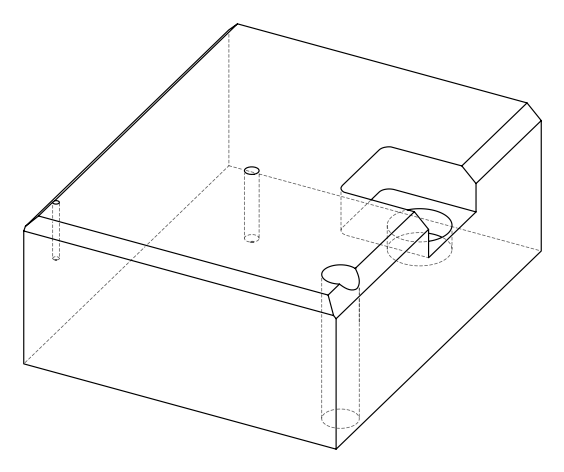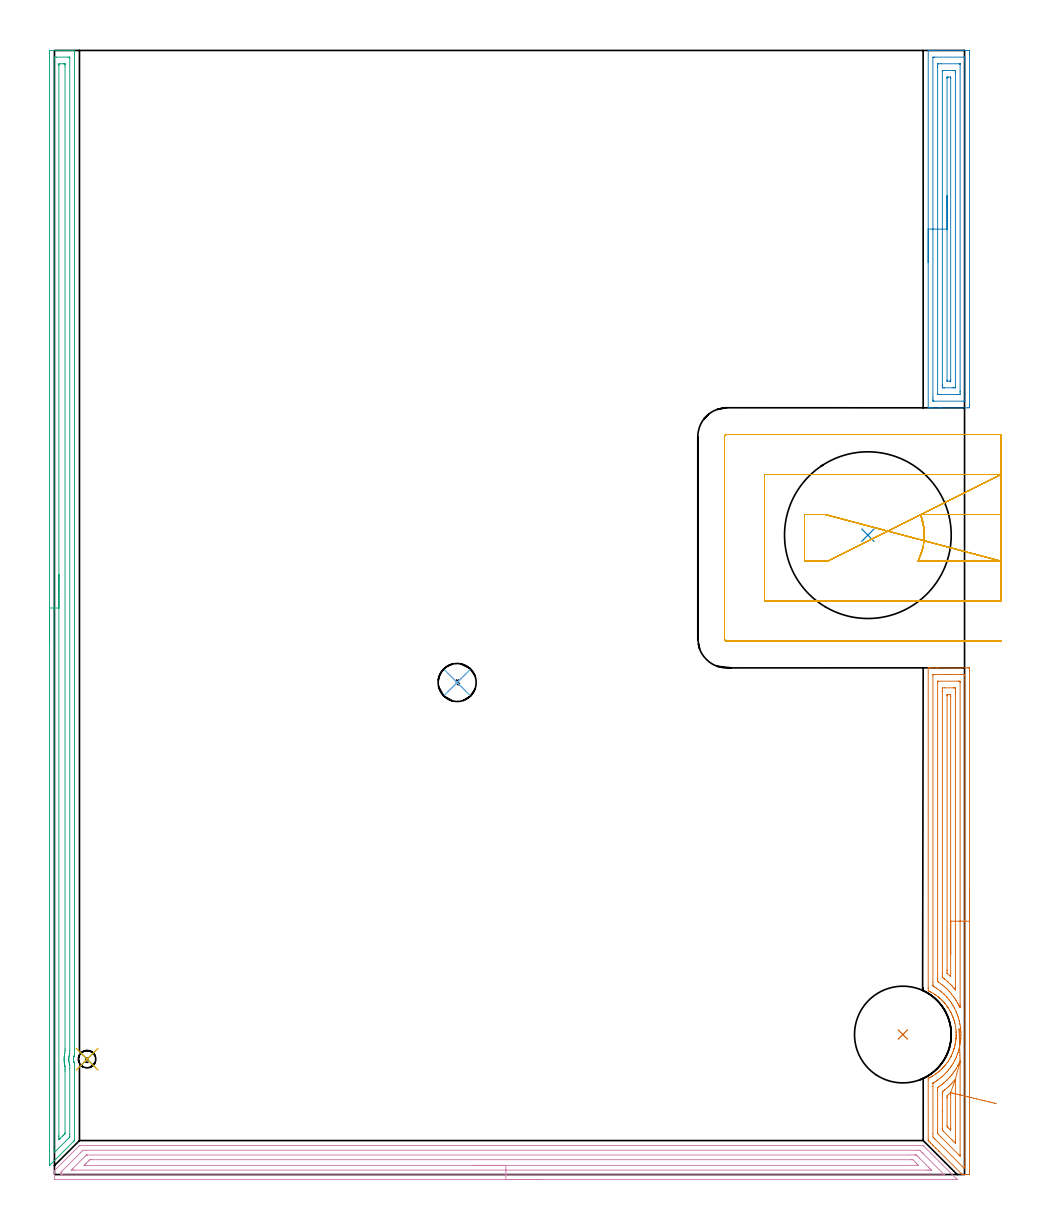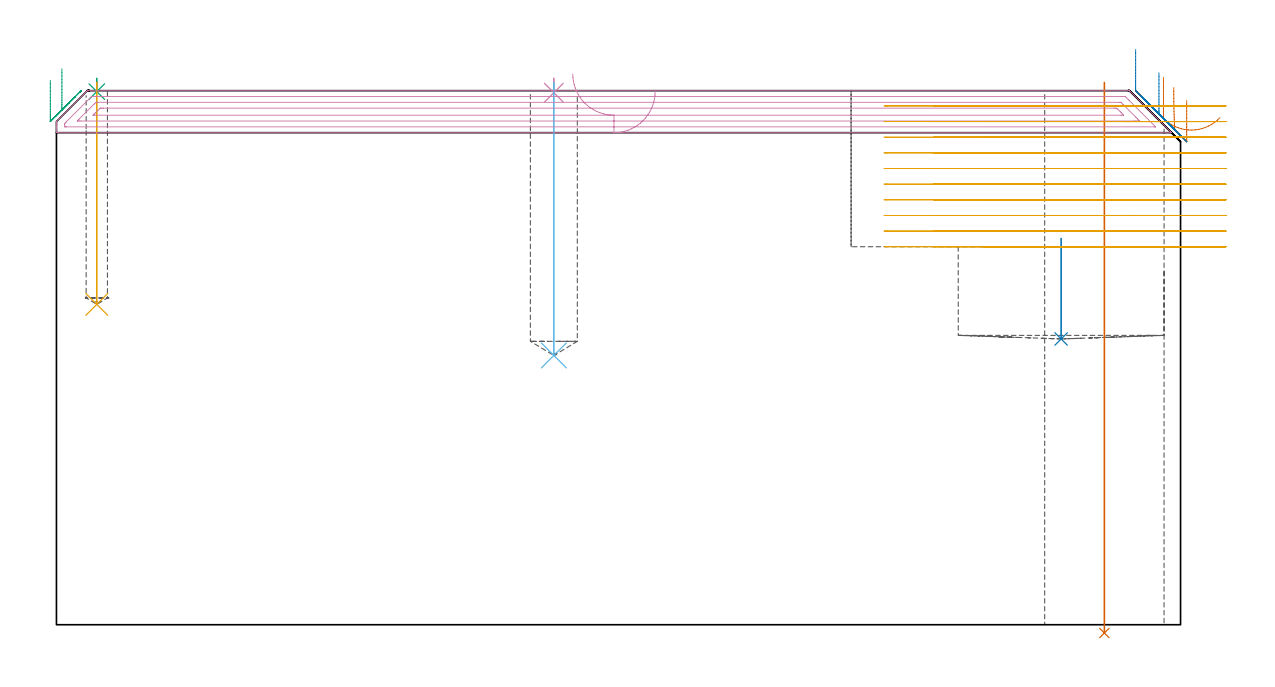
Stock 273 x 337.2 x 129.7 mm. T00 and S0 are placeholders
(PLAN: 11 operations, 6 tool changes, 43.1 min)
(1 INDEXABLE_INSERT_DRILL_THROUGH_HOLE_FROM_SOLID | STEP1HOLE | NXT0302_029 | 0.54 min | 85622 mm3)
(2 INDEXABLE_INSERT_DRILL_BLIND_HOLE_FROM_SOLID | STEP1POCKET | NXT0302_038 | 0.11 min | 117217 mm3)
(3 SPOT_DRILL | STEP1POCKET_1 | NXT0321_9005460120000 | 0.03 min | 3 mm3)
(4 SPOT_DRILL_1 | STEP1POCKET_2 | NXT0321_9005460120000 | 0.03 min | 2 mm3)
(5 DRILL_BLIND_HOLE_INTO_CENTER | STEP1POCKET_1 | UGT0301_447 | 0.22 min | 1067 mm3)
(6 DRILL_BLIND_HOLE_INTO_CENTER_1 | STEP1POCKET_2 | UGT0301_225 | 0.27 min | 6314 mm3)
(7 AREA_MILL | FG_CHAMFER_SURFACE | UGT0205_001 | 5.84 min | 11652 mm3)
(8 AREA_MILL_1 | FG_CHAMFER_SURFACE_1 | UGT0205_001 | 4.51 min | 8752 mm3)
(9 AREA_MILL_2 | FG_CHAMFER_SURFACE_2 | UGT0205_001 | 8.15 min | 9480 mm3)
(10 AREA_MILL_3 | FG_CHAMFER_SURFACE_3 | UGT0205_001 | 8.65 min | 13523 mm3)
(11 MILL_SLOT | SLOT_PARTIAL_RECTANGULAR | NXT0201_012 | Follow Part, ap 4, ae 75% | 14.74 min | 159881 mm3)
(TOOL NXT0302_029 | Index. Insert Drill 29mm [880-D2900L32-05] | D29 PA176 FL145 Z2)
(TOOL NXT0302_038 | Index. Insert Drill 50mm [880-D5000L50-04] | D50 PA176 FL200 Z2)
(TOOL NXT0321_9005460120000 | NC Spot Drill, 142deg, 12mm, Carbide, Uncoated | D12 PA142 FL30 Z2)
(TOOL UGT0301_447 | Carbide Drill 5.2 mm | D5.2 PA118 FL52 Z2)
(TOOL UGT0301_225 | Twist Drill 11.4 mm | D11.4 PA118 FL92 Z2)
(TOOL UGT0205_001 | Chamfer Mill 20 x 3 x 45 deg. | D20 FL50 Z2)
(TOOL NXT0201_012 | ENDMILL 16mm [2P460-1600-NA 1630] | D16 FL38 Z6)
(OP 1 INDEXABLE_INSERT_DRILL_THROUGH_HOLE_FROM_SOLID)
G17 G21 G94 G90
T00 M6
G54
G17 G0 G90 X254.5 Y42. S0 M3
G43 Z139.7 H1
G94 G81 G98 Z-2.006 F250. R131.7
G80
M5
M2
(OP 2 INDEXABLE_INSERT_DRILL_BLIND_HOLE_FROM_SOLID)
G17 G21 G94 G90
T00 M6
G54
G17 G0 G90 X244. Y191.8 S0 M3
G43 Z139.7 H1
G94 G81 G98 Z69.4 F250. R93.8
G80
M5
M2
(OP 3 SPOT_DRILL)
G17 G21 G94 G90
T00 M6
G54
G17 G0 G90 X9.8 Y34.6 S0 M3
G43 Z139.7 H0
G94 G81 G98 Z129.476 F250. R132.7
G80
M5
M2
(OP 4 SPOT_DRILL_1)
G17 G21 G94 G90
T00 M6
G54
G17 G0 G90 X120.8 Y147.6 S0 M3
G43 Z139.7 H0
G94 G81 G98 Z129.209 F250. R132.7
G80
M5
M2
(OP 5 DRILL_BLIND_HOLE_INTO_CENTER)
G17 G21 G94 G90
T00 M6
G54
G17 G0 G90 X9.8 Y34.6 S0 M3
G43 Z139.7 H0
G94 G81 G98 Z77.8 F250. R131.7
G80
M5
M2
(OP 6 DRILL_BLIND_HOLE_INTO_CENTER_1)
G17 G21 G94 G90
T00 M6
G54
G17 G0 G90 X120.8 Y147.6 S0 M3
G43 Z139.7 H0
G94 G81 G98 Z65.4 F250. R131.7
G80
M5
M2
(OP 7 AREA_MILL)
G17 G21 G94 G90
T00 M6
G54
G17 G0 G90 X274.5 Y86. S1061 M3
G43 Z139.7 H0
Z127.3
G94 G1 Y85.962 Z126.428 F250.
Y85.848 Z125.564
Y85.659 Z124.712
Y85.397 Z123.88
Y85.063 Z123.074
Y84.66 Z122.3
Y84.192 Z121.564
Y83.66 Z120.872
Y83.071 Z120.229
Y82.428 Z119.64
Y81.736 Z119.108
Y81. Z118.64
Y80.226 Z118.237
Y79.42 Z117.903
Y78.588 Z117.641
Y77.736 Z117.452
Y76.872 Z117.338
Y76. Z117.3
Y0.368
X274.496 Y0.157 Z117.304
X274.491 Y0.002 Z117.305
X274.345 Y0. Z117.451
X274.035 Z117.76
X273.415 Z118.384
X272.89 Z118.909
X272.297 Y0.01 Z119.501
X272.271 Y0.033 Z119.528
X272.143 Y0.157 Z119.655
X265.378 Y6.922 Z126.422
X265.212 Y7.087 Z126.585
X265.153 Y7.146 Z126.645
X264.524 Y7.776 Z127.276
X264.329 Y7.969 Z127.467
X263.67 Y8.63 Z128.13
X263.447 Y8.851 Z128.349
X262.817 Y9.483 Z128.983
X262.774 Y9.526 Z129.025
X262.306 Y9.993 Z129.493
X262.115 Y10.182 Z129.678
X262.11 Y10.255 Z129.686
X262.105 Y10.34 Z129.693
X262.106 Y10.407 Z129.694
X262.1 Y28.71 Z129.7
X262.103 Y28.84 Z129.689
X262.107 Y28.845 Z129.685
X262.202 Y28.896 Z129.593
X262.262 Y28.925 Z129.534
X262.393 Y28.991 Z129.405
X262.85 Y29.223 Z128.948
X263.006 Y29.312 Z128.791
X263.205 Y29.424 Z128.595
X263.292 Y29.474 Z128.507
X263.447 Y29.568 Z128.353
X263.729 Y29.739 Z128.071
X264.281 Y30.1 Z127.516
X264.329 Y30.136 Z127.467
X264.471 Y30.24 Z127.328
X264.606 Y30.339 Z127.193
X264.614 Y30.345 Z127.185
X264.77 Y30.47 Z127.025
X264.99 Y30.642 Z126.809
X265.212 Y30.818 Z126.585
X265.433 Y30.991 Z126.366
X265.483 Y31.034 Z126.316
X265.927 Y31.44 Z125.872
X266.025 Y31.535 Z125.773
X266.094 Y31.602 Z125.702
X266.156 Y31.661 Z125.643
X266.335 Y31.832 Z125.464
X266.36 Y31.857 Z125.438
X266.384 Y31.883 Z125.413
X266.388 Y31.887 Z125.409
X266.448 Y31.953 Z125.351
X266.606 Y32.13 Z125.193
X266.682 Y32.217 Z125.113
X266.777 Y32.321 Z125.022
X266.872 Y32.427 Z124.927
X266.976 Y32.546 Z124.819
X267.105 Y32.688 Z124.695
X267.182 Y32.774 Z124.617
X267.238 Y32.843 Z124.561
X267.271 Y32.884 Z124.528
X267.565 Y33.266 Z124.233
X267.859 Y33.665 Z123.94
X268.121 Y34.051 Z123.677
X268.22 Y34.212 Z123.575
X268.436 Y34.556 Z123.361
X268.69 Y35. Z123.108
X268.932 Y35.448 Z122.868
X268.973 Y35.53 Z122.827
X268.994 Y35.571 Z122.806
X269.117 Y35.848 Z122.678
X269.352 Y36.363 Z122.448
X269.524 Y36.783 Z122.276
X269.687 Y37.23 Z122.109
X269.775 Y37.493 Z122.023
X269.821 Y37.632 Z121.975
X269.866 Y37.765 Z121.933
X269.871 Y37.779 Z121.928
X269.951 Y38.078 Z121.845
X269.963 Y38.122 Z121.833
X270.074 Y38.578 Z121.725
X270.166 Y38.971 Z121.629
X270.177 Y39.013 Z121.62
X270.209 Y39.186 Z121.59
X270.212 Y39.201 Z121.587
X270.33 Y39.863 Z121.463
X270.338 Y39.904 Z121.456
X270.4 Y40.349 Z121.397
X270.428 Y40.632 Z121.37
X270.439 Y40.755 Z121.356
X270.443 Y40.795 Z121.352
X270.462 Y41.061 Z121.335
X270.474 Y41.241 Z121.323
X270.484 Y41.54 Z121.31
X270.485 Y41.563 Z121.309
X270.486 Y41.647 Z121.302
X270.488 Y41.687 Z121.301
X270.491 Y41.964 Z121.3
Y42.027
X270.493 Y42.146 Z121.302
X270.48 Y42.578 Z121.308
X270.476 Y42.637 Z121.311
X270.47 Y42.776 Z121.321
X270.457 Y43.024 Z121.337
X270.415 Y43.469 Z121.379
X270.294 Y44.36 Z121.502
X270.122 Y45.252 Z121.676
X270.015 Y45.698 Z121.783
X269.871 Y46.221 Z121.928
X269.76 Y46.555 Z122.038
X269.736 Y46.63 Z122.063
X269.592 Y47.034 Z122.206
X269.535 Y47.18 Z122.264
X269.417 Y47.481 Z122.382
X269.226 Y47.925 Z122.571
X269.035 Y48.34 Z122.765
X268.993 Y48.429 Z122.806
X268.895 Y48.624 Z122.903
X268.809 Y48.786 Z122.987
X268.793 Y48.817 Z123.004
X268.541 Y49.265 Z123.257
X268.278 Y49.708 Z123.522
X268.114 Y49.96 Z123.681
X268.104 Y49.975 Z123.691
X268.002 Y50.124 Z123.793
X267.896 Y50.282 Z123.902
X267.859 Y50.334 Z123.94
X267.839 Y50.362 Z123.96
X267.688 Y50.57 Z124.107
X267.668 Y50.599 Z124.128
X267.339 Y51.026 Z124.46
X267.271 Y51.114 Z124.526
X267.238 Y51.156 Z124.56
X267.231 Y51.165 Z124.567
X267.1 Y51.325 Z124.699
X267.024 Y51.414 Z124.776
X266.959 Y51.49 Z124.841
X266.71 Y51.76 Z125.09
X266.361 Y52.138 Z125.438
X266.117 Y52.382 Z125.682
X265.653 Y52.804 Z126.143
X265.495 Y52.95 Z126.304
X265.484 Y52.96 Z126.316
X265.323 Y53.096 Z126.476
X265.212 Y53.19 Z126.585
X265.146 Y53.247 Z126.653
X265.116 Y53.273 Z126.683
X264.606 Y53.663 Z127.193
X264.564 Y53.693 Z127.236
X264.251 Y53.919 Z127.549
X263.89 Y54.164 Z127.91
X263.729 Y54.263 Z128.071
X263.006 Y54.682 Z128.791
X262.917 Y54.734 Z128.882
X262.851 Y54.772 Z128.948
X262.564 Y54.924 Z129.231
X262.352 Y55.032 Z129.446
X262.304 Y55.055 Z129.493
X262.105 Y55.162 Z129.691
X262.1 Y55.924 Z129.7
Y151.845
X262.103 Y151.992 Z129.688
X262.108 Y151.993 Z129.683
X262.425 Y152. Z129.374
X262.827 Z128.973
X263.447 Z128.348
X264.639 Z127.157
X265.212 Z126.582
X274.035 Z117.762
X274.324 Y151.997 Z117.473
X274.492 Y151.99 Z117.306
X274.499 Y151.821 Z117.299
X274.5 Y151.397 Z117.3
Y76.
X273.086 Z118.714
X273.085 Y2.456 Z118.715
Y2.387
X273.079 Y2.021 Z118.721
X272.91 Y2.007 Z118.89
X272.845 Y2.004 Z118.955
X272.793 Y2.006 Z119.007
X272.759 Y2.01 Z119.041
X272.718 Y2.044 Z119.082
X272.363 Y2.387 Z119.437
X264.13 Y10.619 Z127.67
X263.825 Y10.928 Z127.975
X263.527 Y11.229 Z128.273
X263.52 Y12.202 Z128.28
X263.515 Y26.41 Z128.285
X263.516 Y27.301 Z128.284
X263.518 Y27.371 Z128.282
X263.522 Y27.42 Z128.278
X263.526 Y27.44 Z128.274
X263.559 Y27.462 Z128.241
X263.676 Y27.535 Z128.124
X263.829 Y27.627 Z127.971
X263.984 Y27.72 Z127.816
X264.329 Y27.934 Z127.471
X264.529 Y28.061 Z127.271
X264.838 Y28.263 Z126.962
X265.057 Y28.42 Z126.743
X265.212 Y28.536 Z126.588
X265.559 Y28.804 Z126.241
X266.009 Y29.156 Z125.791
X266.056 Y29.194 Z125.744
X266.094 Y29.226 Z125.706
X266.523 Y29.615 Z125.277
X266.976 Y30.032 Z124.824
X266.993 Y30.048 Z124.807
X267.415 Y30.497 Z124.385
X267.823 Y30.94 Z123.977
X267.84 Y30.959 Z123.96
X267.859 Y30.982 Z123.941
X268.243 Y31.444 Z123.557
X268.544 Y31.832 Z123.256
X268.741 Y32.099 Z123.059
X268.997 Y32.466 Z122.803
X269.172 Y32.725 Z122.628
X269.347 Y33.004 Z122.453
X269.624 Y33.454 Z122.176
X269.683 Y33.557 Z122.117
X269.717 Y33.617 Z122.083
X269.994 Y34.135 Z121.806
X270.186 Y34.509 Z121.614
X270.249 Y34.639 Z121.551
X270.29 Y34.727 Z121.51
X270.506 Y35.203 Z121.294
X270.566 Y35.341 Z121.234
X270.591 Y35.402 Z121.209
X270.815 Y35.981 Z120.985
X270.93 Y36.294 Z120.87
X271.047 Y36.639 Z120.753
X271.222 Y37.186 Z120.578
X271.244 Y37.259 Z120.556
X271.259 Y37.317 Z120.541
X271.388 Y37.832 Z120.412
X271.436 Y38.03 Z120.364
X271.447 Y38.078 Z120.353
X271.529 Y38.453 Z120.271
X271.59 Y38.767 Z120.21
X271.627 Y38.971 Z120.173
X271.722 Y39.525 Z120.078
X271.768 Y39.863 Z120.032
X271.819 Y40.319 Z119.981
X271.856 Y40.755 Z119.944
X271.881 Y41.149 Z119.919
X271.9 Y41.647 Z119.9
X271.903 Y42.019 Z119.897
X271.895 Y42.54 Z119.905
X271.877 Y42.938 Z119.923
X271.841 Y43.432 Z119.959
X271.79 Y43.918 Z120.01
X271.734 Y44.324 Z120.066
X271.639 Y44.963 Z120.161
X271.591 Y45.217 Z120.209
X271.417 Y46.08 Z120.383
X271.411 Y46.109 Z120.389
X271.388 Y46.2 Z120.412
X271.166 Y47.001 Z120.634
X271.061 Y47.332 Z120.739
X270.862 Y47.893 Z120.938
X270.763 Y48.153 Z121.037
X270.512 Y48.786 Z121.288
X270.506 Y48.8 Z121.294
X270.093 Y49.678 Z121.707
X269.932 Y49.989 Z121.868
X269.624 Y50.553 Z122.176
X269.614 Y50.57 Z122.186
X269.598 Y50.596 Z122.202
X269.211 Y51.216 Z122.589
X269.047 Y51.462 Z122.753
X268.741 Y51.9 Z123.059
X268.398 Y52.355 Z123.402
X267.859 Y53.02 Z123.941
X267.654 Y53.247 Z124.146
X266.976 Y53.96 Z124.824
X266.791 Y54.139 Z125.009
X266.094 Y54.763 Z125.706
X265.776 Y55.032 Z126.024
X265.212 Y55.46 Z126.588
X264.557 Y55.924 Z127.243
X264.329 Y56.066 Z127.471
X263.975 Y56.282 Z127.825
X263.708 Y56.444 Z128.092
X263.655 Y56.479 Z128.145
X263.521 Y56.582 Z128.279
X263.516 Y56.746 Z128.284
X263.515 Y56.816 Z128.285
X263.514 Y57.64 Z128.286
X263.515 Y149.819 Z128.285
X263.516 Y149.921 Z128.284
X263.519 Y149.972 Z128.281
X263.52 Y149.989 Z128.28
X263.563 Y149.991 Z128.237
X263.948 Y149.998 Z127.852
X268.358 Y150. Z123.442
X271.888 Z119.912
X272.271 Y149.999 Z119.529
X272.773 Y149.997 Z119.027
X272.982 Y149.99 Z118.818
X273.079 Y149.984 Z118.721
X273.085 Y149.682 Z118.715
Y149.613
X273.086 Y76. Z118.714
X271.672 Z120.128
X271.671 Y51.176 Z120.129
X271.67 Y50.57 Z120.13
X271.669 Y50.287 Z120.131
X271.665 Y50.028 Z120.135
X271.388 Y50.55 Z120.412
X271.378 Y50.57 Z120.422
X271.369 Y50.59 Z120.431
X271.075 Y51.166 Z120.725
X270.91 Y51.462 Z120.89
X270.506 Y52.163 Z121.294
X270.39 Y52.355 Z121.41
X270.192 Y52.672 Z121.608
X269.79 Y53.247 Z122.01
X269.624 Y53.472 Z122.176
X269.102 Y54.139 Z122.698
X268.741 Y54.583 Z123.059
X268.328 Y55.032 Z123.472
X267.859 Y55.524 Z123.941
X267.44 Y55.924 Z124.36
X266.976 Y56.34 Z124.824
X266.415 Y56.816 Z125.385
X266.094 Y57.06 Z125.706
X265.212 Y57.704 Z126.588
X265.206 Y57.708 Z126.594
X264.935 Y57.988 Z126.865
X264.931 Y58.601 Z126.869
X264.929 Y58.886 Z126.871
Y147.221
X264.934 Y147.828 Z126.866
X264.935 Y147.968 Z126.865
X264.944 Y147.99 Z126.856
X264.985 Y147.995 Z126.815
X265.043 Y147.999 Z126.757
X271.219 Y148. Z120.581
X271.388 Y147.998 Z120.412
X271.558 Y147.994 Z120.242
X271.665 Y147.99 Z120.135
X271.668 Y147.923 Z120.132
X271.669 Y147.828 Z120.131
X271.671 Y147.542 Z120.129
X271.672 Y76. Z120.128
X270.257 Z121.543
Y55.924
X270.256 Y55.505 Z121.544
X270.255 Y55.444 Z121.545
X270.252 Y55.4 Z121.548
X270.251 Y55.394 Z121.549
X270.231 Y55.416 Z121.569
X270.054 Y55.629 Z121.746
X269.813 Y55.924 Z121.987
X269.624 Y56.146 Z122.176
X269.305 Y56.494 Z122.495
X269.006 Y56.816 Z122.794
X268.741 Y57.089 Z123.059
X268.093 Y57.708 Z123.707
X267.859 Y57.916 Z123.941
X267.064 Y58.601 Z124.736
X266.976 Y58.669 Z124.824
X266.705 Y58.875 Z125.095
X266.495 Y59.03 Z125.305
X266.454 Y59.063 Z125.346
X266.35 Y59.153 Z125.45
X266.347 Y59.237 Z125.453
X266.345 Y59.493 Z125.455
X266.343 Y60.134 Z125.457
Y60.385
Y144.899
X266.344 Y145.151 Z125.456
X266.35 Y145.785 Z125.45
X266.354 Y145.99 Z125.446
X267.019 Y146. Z124.781
X269.624 Z122.176
X269.667 Z122.133
X270.052 Y145.994 Z121.748
X270.238 Y145.99 Z121.562
X270.25 Y145.886 Z121.55
X270.255 Y145.405 Z121.545
X270.257 Y145.151 Z121.543
Y144.51
Y76.
X268.843 Z122.957
Y60.283
X268.837 Y59.493 Z122.963
X268.836 Y59.459 Z122.964
X268.757 Y59.493 Z123.043
X268.741 Y59.505 Z123.059
X268.639 Y59.596 Z123.161
X267.859 Y60.267 Z123.941
X267.796 Y60.325 Z124.004
X267.764 Y60.357 Z124.036
X267.762 Y60.385 Z124.038
X267.759 Y60.486 Z124.041
X267.757 Y61.277 Z124.043
Y61.381
Y143.573
X267.76 Y143.779 Z124.04
X267.764 Y143.915 Z124.036
X267.768 Y143.991 Z124.032
X267.781 Y143.993 Z124.019
X267.859 Y143.996 Z123.941
X268.116 Y143.999 Z123.684
X268.741 Y143.992 Z123.059
X268.824 Y143.99 Z122.976
X268.836 Y143.675 Z122.964
X268.841 Y143.47 Z122.959
X268.843 Y143.367 Z122.957
Y76.
Y75.128 Z122.995
Y74.264 Z123.109
Y73.412 Z123.298
Y72.58 Z123.56
Y71.774 Z123.894
Y71. Z124.297
Y70.264 Z124.765
Y69.572 Z125.296
Y68.929 Z125.886
Y68.34 Z126.529
Y67.808 Z127.221
Y67.34 Z127.957
Y66.937 Z128.731
Y66.603 Z129.537
Y66.341 Z130.369
Y66.152 Z131.22
Y66.038 Z132.085
Y66. Z132.957
G0 X271.358 Y43.714 Z130.447
G1 X271.359 Y43.704 Z129.574
X271.361 Y43.618 Z128.706
X271.367 Y43.457 Z127.849
X271.374 Y43.221 Z127.009
X271.384 Y42.913 Z126.193
X271.396 Y42.536 Z125.407
X271.41 Y42.091 Z124.656
X271.427 Y41.583 Z123.947
X271.445 Y41.014 Z123.286
X271.465 Y40.391 Z122.676
X271.486 Y39.716 Z122.123
X271.509 Y38.996 Z121.631
X271.534 Y38.236 Z121.204
X271.559 Y37.441 Z120.844
X271.585 Y36.619 Z120.556
X271.612 Y35.774 Z120.34
X271.64 Y34.913 Z120.198
X271.668 Y34.044 Z120.132
X271.669 Y33.997 Z120.131
X271.672 Y33.474 Z120.128
X271.671 Y5.957 Z120.129
X271.67 Y5.672 Z120.13
X271.667 Y5.576 Z120.133
X271.666 Y5.555 Z120.134
X271.628 Y5.583 Z120.172
X271.533 Y5.672 Z120.267
X271.388 Y5.812 Z120.412
X265.889 Y11.31 Z125.911
X265.212 Y11.991 Z126.588
X265.005 Y12.202 Z126.795
X264.941 Y12.278 Z126.859
X264.938 Y12.343 Z126.862
X264.936 Y12.481 Z126.864
X264.934 Y13.095 Z126.866
X264.933 Y13.376 Z126.867
X264.93 Y24.979 Z126.87
X264.933 Y25.587 Z126.867
X264.936 Y25.865 Z126.864
X264.951 Y26.12 Z126.849
X265.212 Y26.299 Z126.588
X265.477 Y26.479 Z126.323
X265.834 Y26.742 Z125.966
X266.094 Y26.938 Z125.706
X266.337 Y27.126 Z125.463
X266.648 Y27.371 Z125.152
X266.828 Y27.521 Z124.972
X266.976 Y27.65 Z124.824
X267.297 Y27.939 Z124.503
X267.65 Y28.263 Z124.15
X267.757 Y28.367 Z124.043
X267.859 Y28.47 Z123.941
X268.191 Y28.82 Z123.609
X268.505 Y29.156 Z123.295
X268.617 Y29.281 Z123.183
X268.741 Y29.423 Z123.059
X269.025 Y29.761 Z122.775
X269.262 Y30.048 Z122.538
X269.421 Y30.253 Z122.379
X269.624 Y30.521 Z122.176
X269.799 Y30.763 Z122.001
X269.923 Y30.94 Z121.877
X270.159 Y31.292 Z121.641
X270.507 Y31.832 Z121.293
X271.01 Y32.725 Z120.79
X271.144 Y32.972 Z120.656
X271.388 Y33.449 Z120.412
X271.442 Y33.562 Z120.358
X271.468 Y33.617 Z120.332
X271.585 Y33.874 Z120.215
X271.623 Y33.955 Z120.177
X271.659 Y34.028 Z120.141
X271.668 Y34.044 Z120.132
X270.251 Y28.572 Z121.549
X270.253 Y28.519 Z121.547
X270.256 Y28.263 Z121.544
X270.257 Y28.012 Z121.543
Y10.418
X270.256 Y9.778 Z121.544
X270.253 Y9.526 Z121.547
X270.25 Y9.433 Z121.55
X270.246 Y9.413 Z121.554
X270.229 Y9.428 Z121.571
X270.125 Y9.526 Z121.675
X269.624 Y10.025 Z122.176
X269.231 Y10.418 Z122.569
X266.556 Y13.095 Z125.244
X266.414 Y13.243 Z125.386
X266.364 Y13.296 Z125.436
X266.355 Y13.335 Z125.445
X266.353 Y13.413 Z125.447
X266.349 Y13.73 Z125.451
X266.346 Y19.086 Z125.454
X266.344 Y23.549 Z125.456
Y23.802
X266.346 Y24.44 Z125.454
X266.348 Y24.694 Z125.452
X266.351 Y24.848 Z125.449
X266.474 Y24.946 Z125.326
X266.616 Y25.058 Z125.184
X266.976 Y25.34 Z124.824
X267.113 Y25.448 Z124.687
X267.286 Y25.587 Z124.514
X267.859 Y26.077 Z123.941
X268.071 Y26.264 Z123.729
X268.306 Y26.479 Z123.494
X268.528 Y26.694 Z123.272
X268.741 Y26.907 Z123.059
X268.968 Y27.142 Z122.832
X269.184 Y27.371 Z122.616
X269.394 Y27.603 Z122.406
X269.624 Y27.863 Z122.176
X270.219 Y28.553 Z121.581
X270.251 Y28.572 Z121.549
X268.836 Y24.567 Z122.964
X268.838 Y24.523 Z122.962
X268.842 Y24.111 Z122.958
X268.843 Y23.905 Z122.957
Y13.884
X268.841 Y13.781 Z122.959
X268.836 Y13.575 Z122.964
X268.824 Y13.286 Z122.976
X268.741 Y13.365 Z123.059
X268.113 Y13.987 Z123.687
X267.859 Y14.246 Z123.941
X267.793 Y14.317 Z124.007
X267.768 Y14.358 Z124.032
X267.762 Y14.781 Z124.038
X267.759 Y23.011 Z124.041
X267.76 Y23.112 Z124.04
X267.764 Y23.315 Z124.036
X267.772 Y23.664 Z124.028
X267.859 Y23.742 Z123.941
X267.891 Y23.769 Z123.909
X268.741 Y24.49 Z123.059
X268.789 Y24.531 Z123.011
X268.819 Y24.556 Z122.981
X268.835 Y24.567 Z122.965
X268.836 Z122.964
X269.469 Y24.415 Z122.384
X270.15 Y24.252 Z121.862
X270.872 Y24.079 Z121.404
X271.629 Y23.898 Z121.012
X272.418 Y23.709 Z120.689
X273.23 Y23.514 Z120.438
X274.061 Y23.315 Z120.262
X274.904 Y23.113 Z120.16
X275.752 Y22.91 Z120.134
X276.599 Y22.708 Z120.184
X277.438 Y22.506 Z120.31
X278.264 Y22.309 Z120.511
X279.069 Y22.116 Z120.785
X279.849 Y21.929 Z121.13
X280.596 Y21.75 Z121.543
X281.305 Y21.58 Z122.022
X281.97 Y21.421 Z122.563
X282.588 Y21.273 Z123.161
G0 Z139.7
M5
M2
(OP 8 AREA_MILL_1)
G17 G21 G94 G90
T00 M6
G54
G17 G0 G90 X262.1 Y273.6 S1061 M3
G43 Z139.7 H0
G94 G1 Y273.638 Z138.828 F250.
Y273.752 Z137.963
Y273.941 Z137.112
Y274.203 Z136.28
Y274.537 Z135.474
Y274.94 Z134.7
Y275.409 Z133.964
Y275.94 Z133.272
Y276.529 Z132.629
Y277.172 Z132.039
Y277.864 Z131.508
Y278.6 Z131.04
Y279.374 Z130.637
Y280.18 Z130.303
Y281.012 Z130.041
Y281.864 Z129.852
Y282.728 Z129.738
Y283.6 Z129.7
Y337.06
X262.106 Y337.19 Z129.693
X262.391 Y337.2 Z129.408
X262.893 Z128.905
X263.447 Z128.348
X265.488 Z126.309
X266.094 Z125.7
X273.456 Z118.341
X274.036 Y337.196 Z117.761
X274.491 Y337.191 Z117.306
X274.495 Y337.078 Z117.303
X274.499 Y336.615 Z117.301
X274.5 Y336.146 Z117.3
Y231.007
X274.499 Y230.585 Z117.301
X274.495 Y230.122 Z117.303
X274.491 Y230.009 Z117.306
X274.036 Y230. Z117.761
X266.094 Z125.7
X265.488 Z126.309
X265.212 Z126.585
X263.447 Z128.348
X262.893 Z128.905
X262.565 Z129.234
X262.39 Y230.001 Z129.409
X262.106 Y230.01 Z129.693
X262.1 Y230.14 Z129.7
Y283.6
X263.514 Z128.286
X263.515 Y335.039 Z128.285
X263.517 Y335.141 Z128.283
X263.521 Y335.183 Z128.279
X263.602 Y335.191 Z128.198
X263.966 Y335.199 Z127.834
X272.79 Y335.2 Z119.01
X272.985 Y335.196 Z118.815
X273.072 Y335.19 Z118.728
X273.084 Y334.902 Z118.716
X273.085 Y334.833 Z118.715
X273.086 Y334.01 Z118.714
X273.085 Y232.161 Z118.715
X273.083 Y232.059 Z118.717
X273.079 Y232.017 Z118.721
X272.998 Y232.01 Z118.802
X272.634 Y232.001 Z119.166
X263.81 Y232. Z127.99
X263.615 Y232.004 Z128.185
X263.528 Y232.01 Z128.272
X263.516 Y232.298 Z128.284
X263.515 Y232.367 Z128.285
X263.514 Y233.19 Z128.286
Y283.6
X264.928 Z126.872
X264.929 Y332.16 Z126.871
Y332.445
X264.934 Y333.051 Z126.866
X264.936 Y333.184 Z126.864
X265.069 Y333.195 Z126.731
X265.212 Y333.197 Z126.588
X265.946 Y333.2 Z125.854
X271.388 Y333.199 Z120.412
X271.536 Y333.197 Z120.264
X271.634 Y333.193 Z120.166
X271.665 Y333.19 Z120.135
X271.667 Y333.179 Z120.133
X271.669 Y333.146 Z120.131
X271.671 Y333.051 Z120.129
Y235.04
Y234.755
X271.666 Y234.149 Z120.134
X271.665 Y234.016 Z120.135
X271.531 Y234.005 Z120.269
X271.388 Y234.003 Z120.412
X270.654 Y234. Z121.146
X265.212 Y234.001 Z126.588
X265.064 Y234.003 Z126.736
X264.966 Y234.007 Z126.834
X264.935 Y234.01 Z126.865
X264.933 Y234.021 Z126.867
X264.931 Y234.054 Z126.869
X264.929 Y234.149 Z126.871
X264.928 Y283.6 Z126.872
X266.343 Z125.457
Y331.017
X266.345 Y331.109 Z125.455
X266.347 Y331.165 Z125.453
X266.349 Y331.188 Z125.451
X266.367 Y331.19 Z125.433
X266.569 Y331.195 Z125.231
X266.976 Y331.2 Z124.824
X267.045 Z124.755
X269.624 Z122.176
X269.692 Z122.108
X270.047 Y331.194 Z121.753
X270.224 Y331.19 Z121.576
X270.251 Y331.18 Z121.549
X270.253 Y331.152 Z121.547
X270.255 Y331.103 Z121.545
X270.257 Y330.629 Z121.543
Y330.378
Y236.183
X270.255 Y236.091 Z121.545
X270.253 Y236.036 Z121.547
X270.251 Y236.012 Z121.549
X270.233 Y236.01 Z121.567
X270.031 Y236.005 Z121.769
X269.624 Y236. Z122.176
X269.555 Z122.245
X266.976 Z124.824
X266.908 Z124.892
X266.553 Y236.006 Z125.247
X266.376 Y236.01 Z125.424
X266.349 Y236.02 Z125.451
X266.347 Y236.048 Z125.453
X266.345 Y236.097 Z125.455
X266.343 Y236.571 Z125.457
Y236.822
Y283.6
X267.757 Z124.043
Y328.802
X267.758 Y329.008 Z124.042
X267.761 Y329.144 Z124.039
X267.764 Y329.189 Z124.036
X267.768 Y329.192 Z124.032
X267.784 Y329.196 Z124.016
X267.859 Y329.198 Z123.941
X268.143 Y329.2 Z123.657
X268.741 Y329.196 Z123.059
X268.826 Y329.193 Z122.974
X268.833 Y329.192 Z122.967
X268.836 Y329.151 Z122.964
X268.84 Y329.042 Z122.96
X268.842 Y328.905 Z122.958
X268.843 Y238.398 Z122.957
X268.842 Y238.193 Z122.958
X268.839 Y238.056 Z122.961
X268.836 Y238.011 Z122.964
X268.832 Y238.008 Z122.968
X268.816 Y238.004 Z122.984
X268.741 Y238.002 Z123.059
X268.457 Y238. Z123.343
X267.859 Y238.004 Z123.941
X267.774 Y238.007 Z124.026
X267.767 Y238.008 Z124.033
X267.764 Y238.05 Z124.036
X267.76 Y238.158 Z124.04
X267.758 Y238.296 Z124.042
X267.757 Y283.6 Z124.043
Y284.472 Z124.081
Y285.337 Z124.195
Y286.188 Z124.384
Y287.02 Z124.646
Y287.826 Z124.98
Y288.6 Z125.383
Y289.336 Z125.852
Y290.028 Z126.383
Y290.671 Z126.972
Y291.26 Z127.615
Y291.792 Z128.307
Y292.26 Z129.043
Y292.663 Z129.817
Y292.997 Z130.623
Y293.259 Z131.455
Y293.448 Z132.307
Y293.562 Z133.172
Y293.6 Z134.043
G0 Z139.7
M5
M2
(OP 9 AREA_MILL_2)
G17 G21 G94 G90
T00 M6
G54
G17 G0 G90 X-1.5 Y159.95 S1061 M3
G43 Z139.7 H0
Z132.2
G94 G1 Y159.988 Z131.328 F250.
Y160.102 Z130.463
Y160.291 Z129.612
Y160.553 Z128.78
Y160.887 Z127.974
Y161.29 Z127.2
Y161.758 Z126.464
Y162.289 Z125.772
Y162.879 Z125.129
Y163.522 Z124.54
Y164.214 Z124.008
Y164.95 Z123.54
Y165.724 Z123.137
Y166.53 Z122.803
Y167.362 Z122.541
Y168.213 Z122.352
Y169.078 Z122.238
Y169.95 Z122.2
Y336.58
X-1.497 Y337.199
X2.697 Y337.2 Z126.391
X4.138 Z127.835
X4.484 Z128.179
X5.176 Z128.875
X5.519 Z129.218
X5.933 Y337.197 Z129.625
X5.975 Y337.194 Z129.666
X6.005 Y337.19 Z129.695
X6. Y337.031 Z129.7
Y35.931
X5.995 Y35.82 Z129.69
X5.992 Y35.797 Z129.687
X5.891 Y35.559 Z129.586
X5.866 Y35.484 Z129.561
X5.825 Y35.368 Z129.523
X5.815 Y35.341 Z129.514
X5.761 Y35.12 Z129.458
X5.731 Y34.928 Z129.427
X5.727 Y34.895 Z129.419
Y34.893
X5.72 Y34.78 Z129.41
X5.713 Y34.696 Z129.404
X5.712 Y34.667 Z129.401
X5.714 Y34.629 Z129.4
X5.711 Y34.592 Z129.405
X5.712 Y34.589
X5.715 Y34.541 Z129.402
X5.714 Y34.465 Z129.407
X5.715 Y34.44 Z129.408
X5.72 Y34.398 Z129.411
X5.73 Y34.284 Z129.426
X5.734 Y34.241 Z129.431
X5.737 Y34.215 Z129.434
X5.78 Y33.993 Z129.478
X5.788 Y33.965 Z129.485
X5.842 Y33.773 Z129.538
X5.871 Y33.697 Z129.566
X5.903 Y33.61 Z129.598
X5.991 Y33.406 Z129.685
X5.995 Y33.381 Z129.69
X6. Y33.25 Z129.7
Y10.467
X5.994 Y10.195 Z129.692
X5.875 Y10.075 Z129.574
X5.825 Y10.025 Z129.525
X-1.178 Y3.022 Z122.521
X-1.325 Y2.874 Z122.372
X-1.479 Y2.724 Z122.219
X-1.495 Y2.717 Z122.203
X-1.499 Y2.724 Z122.199
X-1.5 Y169.95 Z122.2
X-0.086 Z123.614
X-0.085 Y334.894 Z123.615
X-0.083 Y334.997 Z123.617
X-0.079 Y335.19 Z123.621
X0.016 Y335.192 Z123.716
X0.504 Y335.199 Z124.204
X4.078 Z127.778
X4.484 Y335.196 Z128.184
X4.542 Y335.194 Z128.242
X4.572 Y335.191 Z128.272
X4.579 Y335.097 Z128.279
X4.584 Y334.895 Z128.284
X4.585 Y334.793 Z128.285
Y37.17
X4.579 Y36.378 Z128.279
X4.563 Y36.299 Z128.263
X4.484 Y36.007 Z128.184
X4.39 Y35.578 Z128.09
X4.375 Y35.484 Z128.075
X4.325 Y35.119 Z128.025
X4.301 Y34.774 Z128.001
X4.3 Y34.591 Z128.
X4.312 Y34.235 Z128.012
X4.355 Y33.826 Z128.055
X4.377 Y33.697 Z128.077
X4.484 Y33.195 Z128.184
X4.564 Y32.888 Z128.264
X4.579 Y32.804 Z128.279
X4.581 Y32.707 Z128.281
X4.585 Y31.91 Z128.285
X4.586 Y31.809 Z128.286
Y12.153
X4.582 Y11.361 Z128.282
X4.579 Y11.265 Z128.279
X4.575 Y11.237 Z128.275
X4.557 Y11.215 Z128.257
X4.484 Y11.137 Z128.184
X4.151 Y10.801 Z127.851
X3.818 Y10.467 Z127.518
X0.577 Y7.226 Z124.277
X0.243 Y6.893 Z123.943
X0.127 Y6.782 Z123.827
X0.016 Y6.677 Z123.716
X-0.079 Y6.605 Z123.621
X-0.083 Y6.792 Z123.617
X-0.085 Y6.893 Z123.615
X-0.086 Y169.95 Z123.614
X1.328 Z125.028
X1.329 Y332.587 Z125.029
X1.331 Y333.006 Z125.031
X1.333 Y333.125 Z125.033
X1.335 Y333.176 Z125.035
X1.417 Y333.19 Z125.117
X1.612 Y333.198 Z125.312
X2.697 Y333.2 Z126.397
X2.89 Y333.198 Z126.59
X3.019 Y333.195 Z126.719
X3.122 Y333.19 Z126.822
X3.165 Y333.183 Z126.865
X3.166 Y333.164 Z126.866
X3.169 Y333.006 Z126.869
X3.171 Y332.532 Z126.871
Y37.691
X3.169 Y37.271 Z126.869
X3.165 Y36.802 Z126.865
X3.081 Y36.378 Z126.781
X3.017 Y36.057 Z126.717
X2.935 Y35.484 Z126.635
X2.914 Y35.267 Z126.614
X2.892 Y34.943 Z126.592
X2.886 Y34.591 Z126.586
X2.889 Y34.398 Z126.589
X2.904 Y34.045 Z126.604
X2.939 Y33.697 Z126.639
X2.97 Y33.424 Z126.67
X3.029 Y33.09 Z126.729
X3.088 Y32.804 Z126.788
X3.162 Y32.448 Z126.862
X3.165 Y32.335 Z126.865
X3.169 Y31.91 Z126.869
X3.171 Y31.436 Z126.871
Y31.017
Y12.464
X3.17 Y12.359 Z126.87
X3.167 Y12.307 Z126.867
X3.165 Y12.285 Z126.865
X3.146 Y12.254 Z126.846
X2.924 Y12.027 Z126.624
X2.697 Y11.796 Z126.397
X2.479 Y11.578 Z126.179
X1.803 Y10.902 Z125.503
X1.585 Y10.685 Z125.285
X1.364 Y10.467 Z125.064
X1.354 Y10.465 Z125.054
X1.335 Y10.467 Z125.035
X1.334 Y10.508 Z125.034
X1.33 Y10.94 Z125.03
X1.329 Y11.361 Z125.029
X1.328 Y11.835 Z125.028
Y169.95
Y170.821 Z125.067
Y171.686 Z125.18
Y172.538 Z125.369
Y173.37 Z125.632
Y174.176 Z125.965
Y174.95 Z126.368
Y175.686 Z126.837
Y176.378 Z127.368
Y177.021 Z127.957
Y177.61 Z128.601
Y178.141 Z129.293
Y178.61 Z130.028
Y179.013 Z130.802
Y179.347 Z131.608
Y179.609 Z132.44
Y179.798 Z133.292
Y179.912 Z134.157
Y179.95 Z135.028
G0 Z139.7
M5
M2
(OP 10 AREA_MILL_3)
G17 G21 G94 G90
T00 M6
G54
G17 G0 G90 X145.4 Y-1.5 S1061 M3
G43 Z139.7 H0
Z129.5
G94 G1 X145.362 Z128.628 F250.
X145.248 Z127.764
X145.059 Z126.912
X144.797 Z126.08
X144.463 Z125.274
X144.06 Z124.5
X143.592 Z123.764
X143.06 Z123.072
X142.471 Z122.429
X141.828 Z121.84
X141.136 Z121.308
X140.4 Z120.84
X139.626 Z120.437
X138.82 Z120.103
X137.988 Z119.841
X137.136 Z119.652
X136.272 Z119.538
X135.4 Z119.5
X0.476 Y-1.499 Z119.501
X0.162 Y-1.496 Z119.504
X0.002 Y-1.491 Z119.505
X0. Y-0.301 Z120.695
Y0.023 Z121.018
Y1.141 Z122.14
X0.002 Y1.195 Z122.192
X0.013 Y1.214 Z122.212
X0.602 Y1.802 Z122.802
X7.368 Y8.569 Z129.568
X7.495 Y8.694 Z129.692
X7.75 Y8.7 Z129.7
X260.372
X260.594 Y8.698 Z129.687
X260.757 Y8.543 Z129.543
X270.489 Y-1.188 Z119.81
X270.62 Y-1.318 Z119.678
X270.787 Y-1.488 Z119.51
Y-1.496 Z119.503
Y-1.499 Z119.499
X135.4 Y-1.5 Z119.5
Y-0.086 Z120.914
X2.394
X2.285 Y-0.085 Z120.915
X2.067 Y-0.081 Z120.919
X2.013 Y-0.079 Z120.921
X2.009 Y-0.066 Z120.934
X2.004 Y-0.033 Z120.967
X2.002 Y0.023 Z121.023
Y0.416 Z121.416
X2.007 Y0.667 Z121.667
X2.01 Y0.728 Z121.728
X2.042 Y0.781 Z121.781
X2.171 Y0.918 Z121.918
X2.281 Y1.03 Z122.03
X2.394 Y1.144 Z122.144
X7.75 Y6.5 Z127.5
X8.089 Y6.837 Z127.837
X8.434 Y7.177 Z128.177
X8.54 Y7.279 Z128.279
X9.535 Y7.286 Z128.286
X258.587 Y7.285 Z128.285
X259.375 Y7.281 Z128.281
X259.48 Y7.279 Z128.279
X259.571 Y7.267 Z128.267
X259.665 Y7.177 Z128.177
X260.372 Y6.478 Z127.478
X260.568 Y6.282 Z127.282
X266.826 Y0.023 Z121.023
X266.894 Y-0.047 Z120.953
X266.915 Y-0.072 Z120.928
X266.917 Y-0.078 Z120.922
X266.91 Y-0.08 Z120.92
X266.839 Y-0.084 Z120.916
X266.73 Y-0.085 Z120.915
X266.621 Y-0.086 Z120.914
X135.4
Y1.328 Z122.328
X5.964 Y1.329 Z122.329
X5.553 Y1.33 Z122.33
X5.118 Y1.334 Z122.334
X5.072 Y1.336 Z122.336
X5.068 Y1.358 Z122.358
X5.072 Y1.369 Z122.369
X5.292 Y1.592 Z122.592
X5.511 Y1.812 Z122.812
X9.088 Y5.388 Z126.388
X9.313 Y5.61 Z126.61
X9.535 Y5.826 Z126.826
X9.591 Y5.865 Z126.865
X9.638 Y5.867 Z126.867
X9.74 Y5.869 Z126.869
X9.946 Y5.871 Z126.871
X258.105
X258.346 Y5.869 Z126.869
X258.466 Y5.867 Z126.867
X258.522 Y5.864 Z126.864
X258.587 Y5.807 Z126.807
X259.011 Y5.388 Z126.388
X259.48 Y4.921 Z125.921
X262.158 Y2.243 Z123.243
X262.588 Y1.812 Z122.812
X263.05 Y1.346 Z122.346
X263.054 Y1.335 Z122.335
X263.05 Y1.334 Z122.334
X262.639 Y1.33 Z122.33
X262.158 Y1.329 Z122.329
X261.747 Y1.328 Z122.328
X135.4
Y2.743 Z123.743
X9.139
X8.959 Y2.744 Z123.744
X8.916 Y2.747 Z123.747
X8.907 Y2.749 Z123.749
Y2.751 Z123.751
X8.934 Y2.782 Z123.782
X9.195 Y3.046 Z124.046
X9.457 Y3.309 Z124.309
X10.088 Y3.94 Z124.94
X10.428 Y4.278 Z125.278
X10.539 Y4.383 Z125.383
X10.594 Y4.434 Z125.434
X10.628 Y4.45 Z125.45
X10.679 Y4.452 Z125.452
X10.892 Y4.455 Z125.455
X11.32 Y4.457 Z125.457
X11.357
X256.839
X257.266 Y4.453 Z125.453
X257.475 Y4.45 Z125.45
X257.694 Y4.246 Z125.246
X258.349 Y3.6 Z124.6
X258.587 Y3.362 Z124.362
X259.088 Y2.851 Z123.851
X259.169 Y2.749 Z123.749
X258.55 Y2.743 Z123.743
X135.4
X134.528 Z123.781
X133.664 Z123.895
X132.812 Z124.083
X131.98 Z124.346
X131.174 Z124.68
X130.4 Z125.082
X129.664 Z125.551
X128.972 Z126.082
X128.329 Z126.672
X127.74 Z127.315
X127.208 Z128.007
X126.74 Z128.743
X126.337 Z129.516
X126.003 Z130.322
X125.741 Z131.154
X125.552 Z132.006
X125.438 Z132.871
X125.4 Z133.743
G0 Z139.7
M5
M2
(OP 11 MILL_SLOT)
G17 G21 G94 G90
T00 M6
G54
G17 G0 G90 X284. Y198.03 S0 M3
G43 Z139.797 H1
Z125.997
G94 G1 X281. Y198.001 F250.
G2 X280.767 Y198. R24. F500.
G1 X259.827
G2 X259.096 Y184. R17.005
G1 X280.771
G2 X281. Y183.999 R24.
G1 X284. Y183.97 F250.
X231.179 Y198. F500.
X228.179 F250.
X225. F500.
Y184.
X228.902
X231.902 F250.
X283.999 Y210.06 F500.
X281. Y210.002 F250.
G2 X280.767 Y210. R12. F500.
G1 X213.
Y172.
X280.771
G2 X281. Y171.998 R12.
G1 X283.999 Y171.941 F250.
X283.767 Y222.
X280.767
X201.7 F500.
G3 X201. Y221.3 R0.7
G1 Y160.7
G3 X201.7 Y160. R0.7
G1 X280.771
X283.771 F250.
G0 X284. Y198. Z122.197
G1 X281.
X259.827 F500.
G2 X259.096 Y184. R17.005
G1 X281.
X284. F250.
X231.179 Y198. F500.
X228.179 F250.
X225. F500.
Y184.
X228.902
X231.902 F250.
X284. Y210. F500.
X281. F250.
X213. F500.
Y172.
X281.
X284. F250.
Y222.
X281.
X201.7 F500.
G3 X201. Y221.3 R0.7
G1 Y160.7
G3 X201.7 Y160. R0.7
G1 X281.
X284. F250.
G0 Y198. Z118.398
G1 X281.
X259.819 F500.
G2 X259.096 Y184. R17.011
G1 X281.
X284. F250.
X231.18 Y198. F500.
X228.18 F250.
X225. F500.
Y184.
X228.902
X231.902 F250.
X284. Y210. F500.
X281. F250.
X213. F500.
Y172.
X281.
X284. F250.
Y222.
X281.
X201.7 F500.
G3 X201. Y221.3 R0.7
G1 Y160.7
G3 X201.7 Y160. R0.7
G1 X281.
X284. F250.
G0 Y198. Z114.598
G1 X281.
X259.819 F500.
G2 X259.096 Y184. R17.011
G1 X281.
X284. F250.
X231.18 Y198. F500.
X228.18 F250.
X225. F500.
Y184.
X228.902
X231.902 F250.
X284. Y210. F500.
X281. F250.
X213. F500.
Y172.
X281.
X284. F250.
Y222.
X281.
X201.7 F500.
G3 X201. Y221.3 R0.7
G1 Y160.7
G3 X201.7 Y160. R0.7
G1 X281.
X284. F250.
G0 Y198. Z110.798
G1 X281.
X259.827 F500.
G2 X260.198 Y196.953 R16.967
X259.103 Y184. R16.998
G1 X281.
X284. F250.
X231.179 Y198. F500.
X228.179 F250.
X225. F500.
Y184.
X228.902
X231.902 F250.
X284. Y210. F500.
X281. F250.
X213. F500.
Y172.
X281.
X284. F250.
Y222.
X281.
X201.7 F500.
G3 X201. Y221.3 R0.7
G1 Y160.7
G3 X201.7 Y160. R0.7
G1 X281.
X284. F250.
G0 Y198. Z106.999
G1 X281.
X259.827 F500.
G2 X260.851 Y194.036 R17.002
X260.923 Y193.409 R16.998
X259.104 Y184. R17.
G1 X281.
X284. F250.
X231.18 Y198. F500.
X228.18 F250.
X225. F500.
Y184.
X228.902
X231.902 F250.
X284. Y210. F500.
X281. F250.
X213. F500.
Y172.
X281.
X284. F250.
Y222.
X281.
X201.7 F500.
G3 X201. Y221.3 R0.7
G1 Y160.7
G3 X201.7 Y160. R0.7
G1 X281.
X284. F250.
G0 Y198. Z103.199
G1 X281.
X259.827 F500.
G2 X260.773 Y194.563 R17.002
X259.102 Y184. R16.995
G1 X281.
X284. F250.
X231.18 Y198. F500.
X228.18 F250.
X225. F500.
Y184.
X228.902
X231.902 F250.
X284. Y210. F500.
X281. F250.
X213. F500.
Y172.
X281.
X284. F250.
Y222.
X281.
X201.7 F500.
G3 X201. Y221.3 R0.7
G1 Y160.7
G3 X201.7 Y160. R0.7
G1 X281.
X284. F250.
G0 Y198. Z99.399
G1 X281.
X259.827 F500.
G2 X259.102 Y184. R17.002
G1 X281.
X284. F250.
X231.18 Y198. F500.
X228.18 F250.
X225. F500.
Y184.
X228.902
X231.902 F250.
X284. Y210. F500.
X281. F250.
X213. F500.
Y172.
X281.
X284. F250.
Y222.
X281.
X201.7 F500.
G3 X201. Y221.3 R0.7
G1 Y160.7
G3 X201.7 Y160. R0.7
G1 X281.
X284. F250.
G0 Y198. Z95.6
G1 X281.
X259.827 F500.
G2 X259.102 Y184. R17.002
G1 X281.
X284. F250.
X231.18 Y198. F500.
X228.18 F250.
X225. F500.
Y184.
X228.902
X231.902 F250.
X284. Y210. F500.
X281. F250.
X213. F500.
Y172.
X281.
X284. F250.
Y222.
X281.
X201.7 F500.
G3 X201. Y221.3 R0.7
G1 Y160.7
G3 X201.7 Y160. R0.7
G1 X281.
X284. F250.
G0 Y198. Z91.8
G1 X281.
X259.827 F500.
G2 X260.708 Y194.931 R17.002
X259.257 Y184.304 R17.
X259.103 Y184. R17.
G1 X281.
X284. F250.
X231.18 Y198. F500.
X228.18 F250.
X225. F500.
Y184.
X228.902
X231.902 F250.
X284. Y210. F500.
X281. F250.
X213. F500.
Y172.
X281.
X284. F250.
Y222.
X281.
X201.7 F500.
G3 X201. Y221.3 R0.7
G1 Y160.7
G3 X201.7 Y160. R0.7
G1 X281.
X284. F250.
G0 Z139.797
M5
M2
